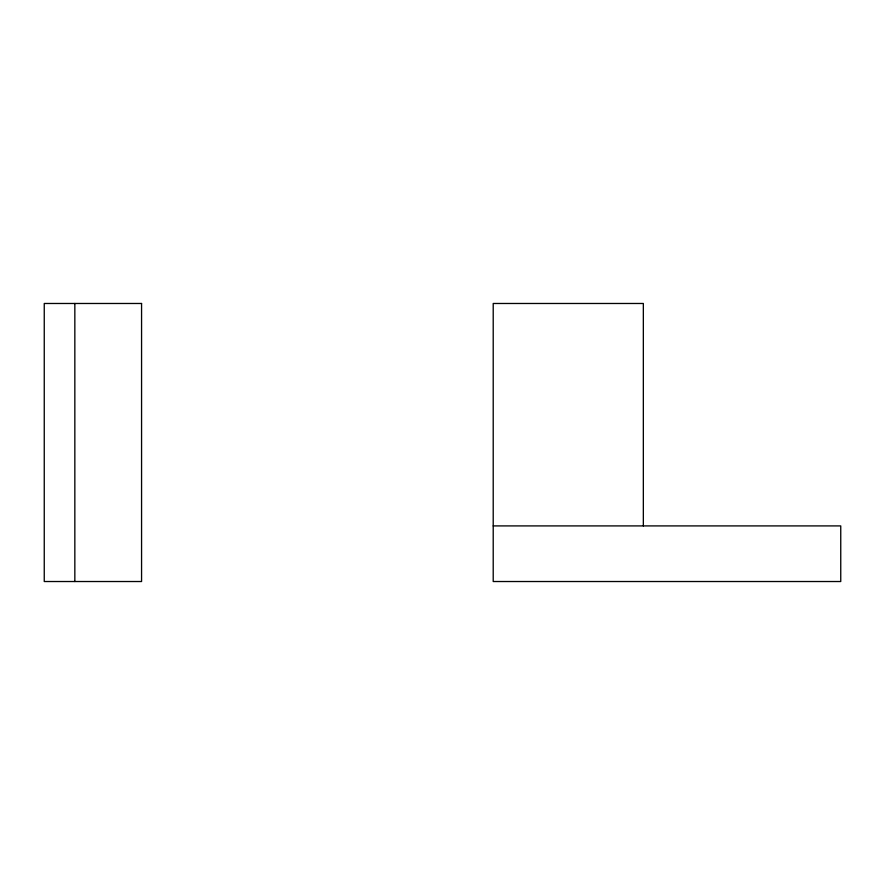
<?xml version="1.0" encoding="UTF-8"?>
<svg xmlns="http://www.w3.org/2000/svg" width="885" height="885" viewBox="0 0 885 885"><rect width="100%" height="100%" fill="white"/><g stroke="black" fill="none" stroke-linecap="round" stroke-linejoin="round"><path stroke-width="1.33" d="M493.21 525.911L840.75 525.911L840.75 581.522L493.21 581.522L493.21 303.478L643.34 303.478L643.34 525.911M74.838 303.478L74.838 581.522M141.567 303.478L44.25 303.478L44.25 581.522L141.567 581.522L141.567 303.478"/></g></svg>
